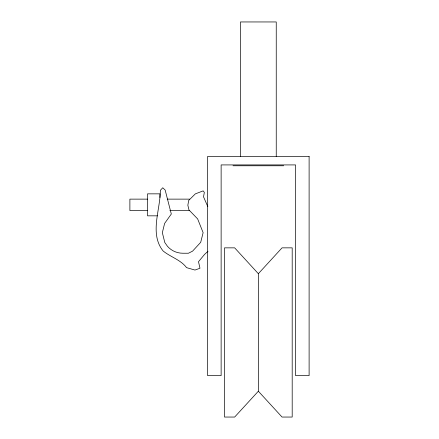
<?xml version="1.0" encoding="UTF-8"?>
<svg xmlns="http://www.w3.org/2000/svg" width="439" height="439" viewBox="0 0 439 439"><rect width="100%" height="100%" fill="white"/><g stroke="black" fill="none" stroke-linecap="round" stroke-linejoin="round"><path stroke-width="0.66" d="M207.834 206.703L203.52 196.815L204.333 192.441L203.186 190.866L195.328 193.884L188.704 200.436L187.848 205.232L188.979 209.946L197.654 218.929L203.125 232.654L200.694 242.328L192.584 251.13L188.441 253.232L182.761 253.232A20.348 20.348 0 0 1 167.473 246.312L164.784 242.482L162.342 232.665L164.614 223.435L171.309 214.023L165.174 190.092L162.754 187.771L160.334 190.35C160.405 209.957 149.222 233.861 163.154 251.015C170.573 257.04 180.775 259.85 186.58 267.653L194.965 270.051L199.975 268.256L198.505 261.704L204.601 254.373L208.02 251.229M258.351 273.7L282.041 247.854L292.193 247.854L292.193 417.05L282.041 417.05L258.351 391.209L258.351 273.7L234.662 247.854L224.51 247.854L224.51 417.05L234.662 417.05L258.351 391.209M232.999 165.766L283.704 165.766M147.531 199.13L129.889 199.13L129.889 210.55L147.531 210.55M167.221 199.13L189.626 199.13M169.833 210.55L189.428 210.55M157.42 215.834L147.531 215.834L147.531 193.846L159.933 193.846L159.933 197.506M276.246 156.624L276.246 21.95L240.457 21.95L240.457 156.624M309.111 156.46L207.592 156.46L207.592 375.614L221.13 375.614L221.13 164.921L295.573 164.921L295.573 375.614L309.111 375.614L309.111 156.46"/></g></svg>
